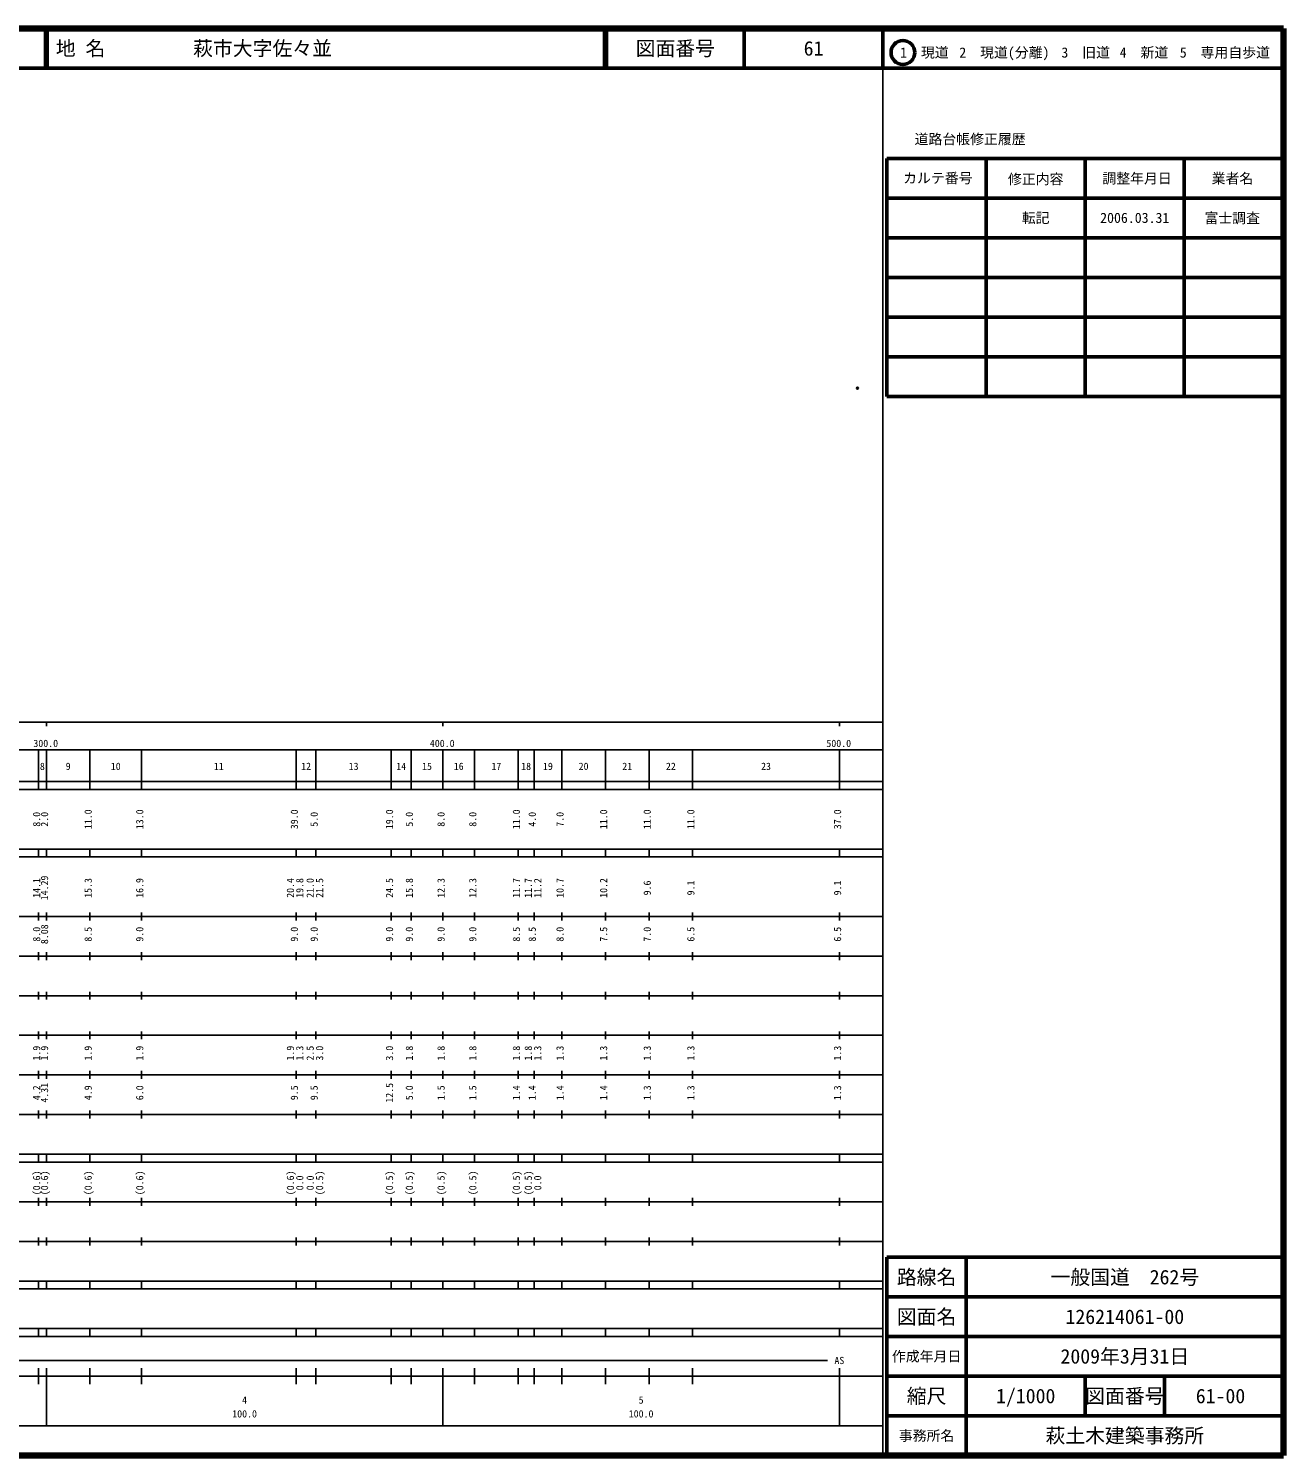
# Model space of a CAD drawing. Units: millimetres on the paper. Extents: x 40 to 680, y 20 to 380.
# Drawn here: x 363.5 to 680, y 20 to 380 of the extents above; entities that cross this region are included whole.
import ezdxf
from ezdxf.enums import TextEntityAlignment as Align

# ---------------------------------------------------------------- set-up
doc = ezdxf.new("R2010")
doc.units = ezdxf.units.MM
doc.header["$PDMODE"] = 32
doc.header["$PDSIZE"] = 0.5
doc.layers.add('M-OTRS', color=6, linetype='Continuous')
doc.layers.add('M-TTL-TXT', color=7, linetype='Continuous')
for name, color, linetype, lineweight in [('M-TTL', 2, 'Continuous', 140), ('M-TTL-BAND', 7, 'Continuous', 25), ('M-TTL-FRAM', 2, 'Continuous', 50), ('M-TTL-LINE', 7, 'Continuous', 50)]:
    doc.layers.add(name, color=color, linetype=linetype, lineweight=lineweight)
doc.styles.add('ＭＳ ゴシック', font='')
doc.styles.get('ＭＳ ゴシック').set_extended_font_data('MS Gothic')

msp = doc.modelspace()

# ---------------------------------------------------------------- linework, layer by layer
at = {"layer": 'M-OTRS'}
msp.add_point((572.549, 289.302), dxfattribs=at)
at = {"layer": 'M-TTL'}
for p, q in [((680, 380), (40, 380)), ((680, 20), (680, 380)), ((40, 20), (680, 20))]:
    msp.add_line(p, q, dxfattribs=at)
at = {"layer": 'M-TTL-BAND'}
for p, q in [((579, 20), (579, 370)), ((40, 205), (579, 205)), ((368, 205), (368, 204)), ((468, 205), (468, 204)), ((568, 205), (568, 204)), ((68, 198), (579, 198)), ((366, 188), (366, 198)), ((368, 188), (368, 198)), ((379, 188), (379, 198)), ((392, 188), (392, 198)), ((431, 188), (431, 198)), ((436, 188), (436, 198)), ((455, 188), (455, 198)), ((460, 188), (460, 198)), ((468, 188), (468, 198)), ((476, 188), (476, 198)), ((487, 188), (487, 198)), ((491, 188), (491, 198)), ((498, 188), (498, 198)), ((509, 188), (509, 198)), ((520, 188), (520, 198)), ((531, 188), (531, 198)), ((568, 188), (568, 198)), ((40, 190), (579, 190)), ((40, 188), (579, 188)), ((40, 173), (579, 173)), ((366, 171), (366, 173)), ((368, 171), (368, 173)), ((379, 171), (379, 173)), ((392, 171), (392, 173)), ((431, 171), (431, 173)), ((436, 171), (436, 173)), ((455, 171), (455, 173)), ((460, 171), (460, 173)), ((468, 171), (468, 173)), ((476, 171), (476, 173)), ((487, 171), (487, 173)), ((491, 171), (491, 173)), ((498, 171), (498, 173)), ((509, 171), (509, 173)), ((520, 171), (520, 173)), ((531, 171), (531, 173)), ((568, 171), (568, 173)), ((40, 171), (579, 171)), ((40, 156), (579, 156)), ((366, 155), (366, 157)), ((368, 155), (368, 157)), ((379, 155), (379, 157)), ((392, 155), (392, 157)), ((431, 155), (431, 157)), ((436, 155), (436, 157)), ((455, 155), (455, 157)), ((460, 155), (460, 157)), ((468, 155), (468, 157)), ((476, 155), (476, 157)), ((487, 155), (487, 157)), ((491, 155), (491, 157)), ((498, 155), (498, 157)), ((509, 155), (509, 157)), ((520, 155), (520, 157)), ((531, 155), (531, 157)), ((568, 155), (568, 157)), ((46, 146), (579, 146)), ((366, 145), (366, 147)), ((368, 145), (368, 147)), ((379, 145), (379, 147)), ((392, 145), (392, 147)), ((431, 145), (431, 147)), ((436, 145), (436, 147)), ((455, 145), (455, 147)), ((460, 145), (460, 147)), ((468, 145), (468, 147)), ((476, 145), (476, 147)), ((487, 145), (487, 147)), ((491, 145), (491, 147)), ((498, 145), (498, 147)), ((509, 145), (509, 147)), ((520, 145), (520, 147)), ((531, 145), (531, 147)), ((568, 145), (568, 147)), ((366, 135), (366, 137)), ((368, 135), (368, 137)), ((379, 135), (379, 137)), ((392, 135), (392, 137)), ((431, 135), (431, 137)), ((436, 135), (436, 137)), ((455, 135), (455, 137)), ((460, 135), (460, 137)), ((468, 135), (468, 137)), ((476, 135), (476, 137)), ((487, 135), (487, 137)), ((491, 135), (491, 137)), ((498, 135), (498, 137)), ((509, 135), (509, 137)), ((520, 135), (520, 137)), ((531, 135), (531, 137)), ((568, 135), (568, 137)), ((52, 136), (579, 136)), ((46, 126), (579, 126)), ((366, 125), (366, 127)), ((368, 125), (368, 127)), ((379, 125), (379, 127)), ((392, 125), (392, 127)), ((431, 125), (431, 127)), ((436, 125), (436, 127)), ((455, 125), (455, 127)), ((460, 125), (460, 127)), ((468, 125), (468, 127)), ((476, 125), (476, 127)), ((487, 125), (487, 127)), ((491, 125), (491, 127)), ((498, 125), (498, 127)), ((509, 125), (509, 127)), ((520, 125), (520, 127)), ((531, 125), (531, 127)), ((568, 125), (568, 127)), ((52, 116), (579, 116)), ((366, 115), (366, 117)), ((368, 115), (368, 117)), ((379, 115), (379, 117)), ((392, 115), (392, 117)), ((431, 115), (431, 117)), ((436, 115), (436, 117)), ((455, 115), (455, 117)), ((460, 115), (460, 117)), ((468, 115), (468, 117)), ((476, 115), (476, 117)), ((487, 115), (487, 117)), ((491, 115), (491, 117)), ((498, 115), (498, 117)), ((509, 115), (509, 117)), ((520, 115), (520, 117)), ((531, 115), (531, 117)), ((568, 115), (568, 117)), ((46, 106), (579, 106)), ((366, 105), (366, 107)), ((368, 105), (368, 107)), ((379, 105), (379, 107)), ((392, 105), (392, 107)), ((431, 105), (431, 107)), ((436, 105), (436, 107)), ((455, 105), (455, 107)), ((460, 105), (460, 107)), ((468, 105), (468, 107)), ((476, 105), (476, 107)), ((487, 105), (487, 107)), ((491, 105), (491, 107)), ((498, 105), (498, 107)), ((509, 105), (509, 107)), ((520, 105), (520, 107)), ((531, 105), (531, 107)), ((568, 105), (568, 107)), ((40, 96), (579, 96)), ((40, 94), (579, 94)), ((366, 94), (366, 96)), ((368, 94), (368, 96)), ((379, 94), (379, 96)), ((392, 94), (392, 96)), ((431, 94), (431, 96)), ((436, 94), (436, 96)), ((455, 94), (455, 96)), ((460, 94), (460, 96)), ((468, 94), (468, 96)), ((476, 94), (476, 96)), ((487, 94), (487, 96)), ((491, 94), (491, 96)), ((498, 94), (498, 96)), ((509, 94), (509, 96)), ((520, 94), (520, 96)), ((531, 94), (531, 96)), ((568, 94), (568, 96)), ((49, 84), (579, 84)), ((366, 83), (366, 85)), ((368, 83), (368, 85)), ((379, 83), (379, 85)), ((392, 83), (392, 85)), ((431, 83), (431, 85)), ((436, 83), (436, 85)), ((455, 83), (455, 85)), ((460, 83), (460, 85)), ((468, 83), (468, 85)), ((476, 83), (476, 85)), ((487, 83), (487, 85)), ((491, 83), (491, 85)), ((498, 83), (498, 85)), ((509, 83), (509, 85)), ((520, 83), (520, 85)), ((531, 83), (531, 85)), ((568, 83), (568, 85)), ((40, 74), (579, 74)), ((366, 73), (366, 75)), ((368, 73), (368, 75)), ((379, 73), (379, 75)), ((392, 73), (392, 75)), ((431, 73), (431, 75)), ((436, 73), (436, 75)), ((455, 73), (455, 75)), ((460, 73), (460, 75)), ((468, 73), (468, 75)), ((476, 73), (476, 75)), ((487, 73), (487, 75)), ((491, 73), (491, 75)), ((498, 73), (498, 75)), ((509, 73), (509, 75)), ((520, 73), (520, 75)), ((531, 73), (531, 75)), ((568, 73), (568, 75)), ((40, 64), (579, 64)), ((40, 62), (579, 62)), ((366, 62), (366, 64)), ((368, 62), (368, 64)), ((379, 62), (379, 64)), ((392, 62), (392, 64)), ((431, 62), (431, 64)), ((436, 62), (436, 64)), ((455, 62), (455, 64)), ((460, 62), (460, 64)), ((468, 62), (468, 64)), ((476, 62), (476, 64)), ((487, 62), (487, 64)), ((491, 62), (491, 64)), ((498, 62), (498, 64)), ((509, 62), (509, 64)), ((520, 62), (520, 64)), ((531, 62), (531, 64)), ((568, 62), (568, 64)), ((40, 52), (579, 52)), ((366, 50), (366, 52)), ((368, 50), (368, 52)), ((379, 50), (379, 52)), ((392, 50), (392, 52)), ((431, 50), (431, 52)), ((436, 50), (436, 52)), ((455, 50), (455, 52)), ((460, 50), (460, 52)), ((468, 50), (468, 52)), ((476, 50), (476, 52)), ((487, 50), (487, 52)), ((491, 50), (491, 52)), ((498, 50), (498, 52)), ((509, 50), (509, 52)), ((520, 50), (520, 52)), ((531, 50), (531, 52)), ((568, 50), (568, 52)), ((40, 50), (579, 50)), ((71, 44), (565, 44)), ((40, 40), (579, 40)), ((366, 38), (366, 42)), ((368, 27.5), (368, 42)), ((379, 38), (379, 42)), ((392, 38), (392, 42)), ((431, 38), (431, 42)), ((436, 38), (436, 42)), ((455, 38), (455, 42)), ((460, 38), (460, 42)), ((468, 27.5), (468, 42)), ((476, 38), (476, 42)), ((487, 38), (487, 42)), ((491, 38), (491, 42)), ((498, 38), (498, 42)), ((509, 38), (509, 42)), ((520, 38), (520, 42)), ((531, 38), (531, 42)), ((568, 27.5), (568, 42)), ((68, 27.5), (579, 27.5))]:
    msp.add_line(p, q, dxfattribs=at)
at = {"layer": 'M-TTL-FRAM'}
for p, q in [((580, 347.197), (580, 287.197)), ((580, 347.197), (680, 347.197)), ((580, 287.197), (680, 287.197)), ((680, 70), (580, 70)), ((580, 70), (580, 20))]:
    msp.add_line(p, q, dxfattribs=at)
at = {"layer": 'M-TTL-LINE'}
for p, q in [((367.75, 380), (367.75, 370)), ((368.25, 380), (368.25, 370)), ((508.747, 380), (508.747, 370)), ((509.247, 380), (509.247, 370)), ((543.997, 380), (543.997, 370)), ((579, 380), (579, 370)), ((40, 370), (680, 370)), ((605, 347.197), (605, 287.197)), ((630, 347.197), (630, 287.197)), ((655, 347.197), (655, 287.197)), ((580, 337.197), (680, 337.197)), ((580, 327.197), (680, 327.197)), ((580, 317.197), (680, 317.197)), ((580, 307.197), (680, 307.197)), ((580, 297.197), (680, 297.197)), ((600, 70), (600, 20)), ((680, 60), (580, 60)), ((680, 50), (580, 50)), ((680, 40), (580, 40)), ((630, 40), (630, 30)), ((650, 40), (650, 30)), ((680, 30), (580, 30))]:
    msp.add_line(p, q, dxfattribs=at)
msp.add_circle((584.031, 373.958), 3, dxfattribs=at)

# ---------------------------------------------------------------- texts
at = {"layer": 'M-TTL-BAND', "style": 'ＭＳ ゴシック'}
for s, p in [('300.0', (367.844, 198.195)), ('400.0', (467.844, 198.195)), ('500.0', (567.844, 198.195)), ('8', (367, 192.405)), ('9', (373.5, 192.405)), ('10', (385.5, 192.405)), ('11', (411.5, 192.405)), ('12', (433.5, 192.405)), ('13', (445.5, 192.405)), ('14', (457.5, 192.405)), ('15', (464, 192.405)), ('16', (472, 192.405)), ('17', (481.5, 192.405)), ('18', (489, 192.405)), ('19', (494.5, 192.405)), ('20', (503.5, 192.405)), ('21', (514.5, 192.405)), ('22', (525.5, 192.405)), ('23', (549.5, 192.405)), ('AS', (568, 42.5)), ('4', (418, 32.523)), ('5', (518, 32.523)), ('100.0', (418, 29.033)), ('100.0', (518, 29.033))]:
    msp.add_text(s, height=1.833, dxfattribs=at).set_placement(p, align=Align.BOTTOM_CENTER)
for s, p in [('8.0', (367, 180.5)), ('2.0', (369, 180.5)), ('11.0', (380, 180.5)), ('13.0', (393, 180.5)), ('39.0', (432, 180.5)), ('5.0', (437, 180.5)), ('19.0', (456, 180.5)), ('5.0', (461, 180.5)), ('8.0', (469, 180.5)), ('8.0', (477, 180.5)), ('11.0', (488, 180.5)), ('4.0', (492, 180.5)), ('7.0', (499, 180.5)), ('11.0', (510, 180.5)), ('11.0', (521, 180.5)), ('11.0', (532, 180.5)), ('37.0', (569, 180.5)), ('14.29', (369, 163.174)), ('14.1', (367, 163.174)), ('15.3', (380, 163.174)), ('16.9', (393, 163.174)), ('20.4', (431, 163.174)), ('19.8', (433.37, 163.174)), ('21.0', (436, 163.174)), ('21.5', (438.37, 163.174)), ('24.5', (456, 163.174)), ('15.8', (461, 163.174)), ('12.3', (469, 163.174)), ('12.3', (477, 163.174)), ('11.7', (488, 163.174)), ('11.7', (491, 163.174)), ('11.2', (493.37, 163.174)), ('10.7', (499, 163.174)), ('10.2', (510, 163.174)), ('9.6', (521, 163.174)), ('9.1', (532, 163.174)), ('9.1', (569, 163.174)), ('8.0', (367, 151.5)), ('8.08', (369, 151.5)), ('8.5', (380, 151.5)), ('9.0', (393, 151.5)), ('9.0', (432, 151.5)), ('9.0', (437, 151.5)), ('9.0', (456, 151.5)), ('9.0', (461, 151.5)), ('9.0', (469, 151.5)), ('9.0', (477, 151.5)), ('8.5', (488, 151.5)), ('8.5', (492, 151.5)), ('8.0', (499, 151.5)), ('7.5', (510, 151.5)), ('7.0', (521, 151.5)), ('6.5', (532, 151.5)), ('6.5', (569, 151.5)), ('1.9', (367, 121.5)), ('1.9', (369, 121.5)), ('1.9', (380, 121.5)), ('1.9', (393, 121.5)), ('1.9', (431, 121.5)), ('1.3', (433.37, 121.5)), ('2.5', (436, 121.5)), ('3.0', (438.37, 121.5)), ('3.0', (456, 121.5)), ('1.8', (461, 121.5)), ('1.8', (469, 121.5)), ('1.8', (477, 121.5)), ('1.8', (488, 121.5)), ('1.8', (491, 121.5)), ('1.3', (493.37, 121.5)), ('1.3', (499, 121.5)), ('1.3', (510, 121.5)), ('1.3', (521, 121.5)), ('1.3', (532, 121.5)), ('1.3', (569, 121.5)), ('4.2', (367, 111.5)), ('4.31', (369, 111.5)), ('4.9', (380, 111.5)), ('6.0', (393, 111.5)), ('9.5', (432, 111.5)), ('9.5', (437, 111.5)), ('12.5', (456, 111.5)), ('5.0', (461, 111.5)), ('1.5', (469, 111.5)), ('1.5', (477, 111.5)), ('1.4', (488, 111.5)), ('1.4', (492, 111.5)), ('1.4', (499, 111.5)), ('1.4', (510, 111.5)), ('1.3', (521, 111.5)), ('1.3', (532, 111.5)), ('1.3', (569, 111.5)), ('(0.6)', (367, 88.764)), ('(0.6)', (369, 88.764)), ('(0.6)', (380, 88.764)), ('(0.6)', (393, 88.764)), ('(0.6)', (431, 88.764)), ('0.0', (433.37, 88.764)), ('0.0', (436, 88.764)), ('(0.5)', (438.37, 88.764)), ('(0.5)', (456, 88.764)), ('(0.5)', (461, 88.764)), ('(0.5)', (469, 88.764)), ('(0.5)', (477, 88.764)), ('(0.5)', (488, 88.764)), ('(0.5)', (491, 88.764)), ('0.0', (493.37, 88.764))]:
    msp.add_text(s, height=1.833, rotation=90, dxfattribs=at).set_placement(p, align=Align.BOTTOM_CENTER)
at = {"layer": 'M-TTL-TXT', "style": 'ＭＳ ゴシック'}
for s, p in [('地 名', (370.38, 375)), ('萩市大字佐々並', (405.024, 375))]:
    msp.add_text(s, height=3.666, dxfattribs=at).set_placement(p, align=Align.MIDDLE_LEFT)
for s, height, p in [('図面番号', 3.666, (526.622, 375)), ('61', 3.666, (561.497, 375)), ('1\u3000現道', 2.566, (589.448, 373.958)), ('2\u3000現道(分離)', 2.566, (609.619, 373.958)), ('3\u3000旧道', 2.566, (630.121, 373.958)), ('4\u3000新道', 2.566, (644.824, 373.958)), ('5\u3000専用自歩道', 2.566, (665.228, 373.958)), ('道路台帳修正履歴', 2.566, (600.968, 352.113)), ('カルテ番号', 2.566, (592.839, 342.277)), ('修正内容', 2.566, (617.509, 342.023)), ('調整年月日', 2.566, (643.089, 342.197)), ('業者名', 2.566, (667.134, 342.197)), ('転記', 2.566, (617.5, 332.245)), ('2006.03.31', 2.566, (642.5, 332.245)), ('富士調査', 2.566, (667.077, 332.189)), ('路線名', 3.666, (590, 65)), ('路線名', 3.666, (590, 65)), ('一般国道\u3000262号', 3.666, (640, 65)), ('図面名', 3.666, (590, 55)), ('図面名', 3.666, (590, 55)), ('126214061-00', 3.666, (640, 55)), ('2009年3月31日', 3.666, (640, 45)), ('作成年月日', 2.566, (590, 45)), ('作成年月日', 2.566, (590, 45)), ('縮尺', 3.666, (590, 35)), ('縮尺', 3.666, (590, 35)), ('1/1000', 3.666, (615, 35)), ('図面番号', 3.666, (640, 35)), ('図面番号', 3.666, (640, 35)), ('61-00', 3.666, (664.125, 35)), ('事務所名', 2.566, (590, 25)), ('事務所名', 2.566, (590, 25)), ('萩土木建築事務所', 3.666, (640, 25))]:
    msp.add_text(s, height=height, dxfattribs=at).set_placement(p, align=Align.MIDDLE_CENTER)

doc.saveas('drawing.dxf')
